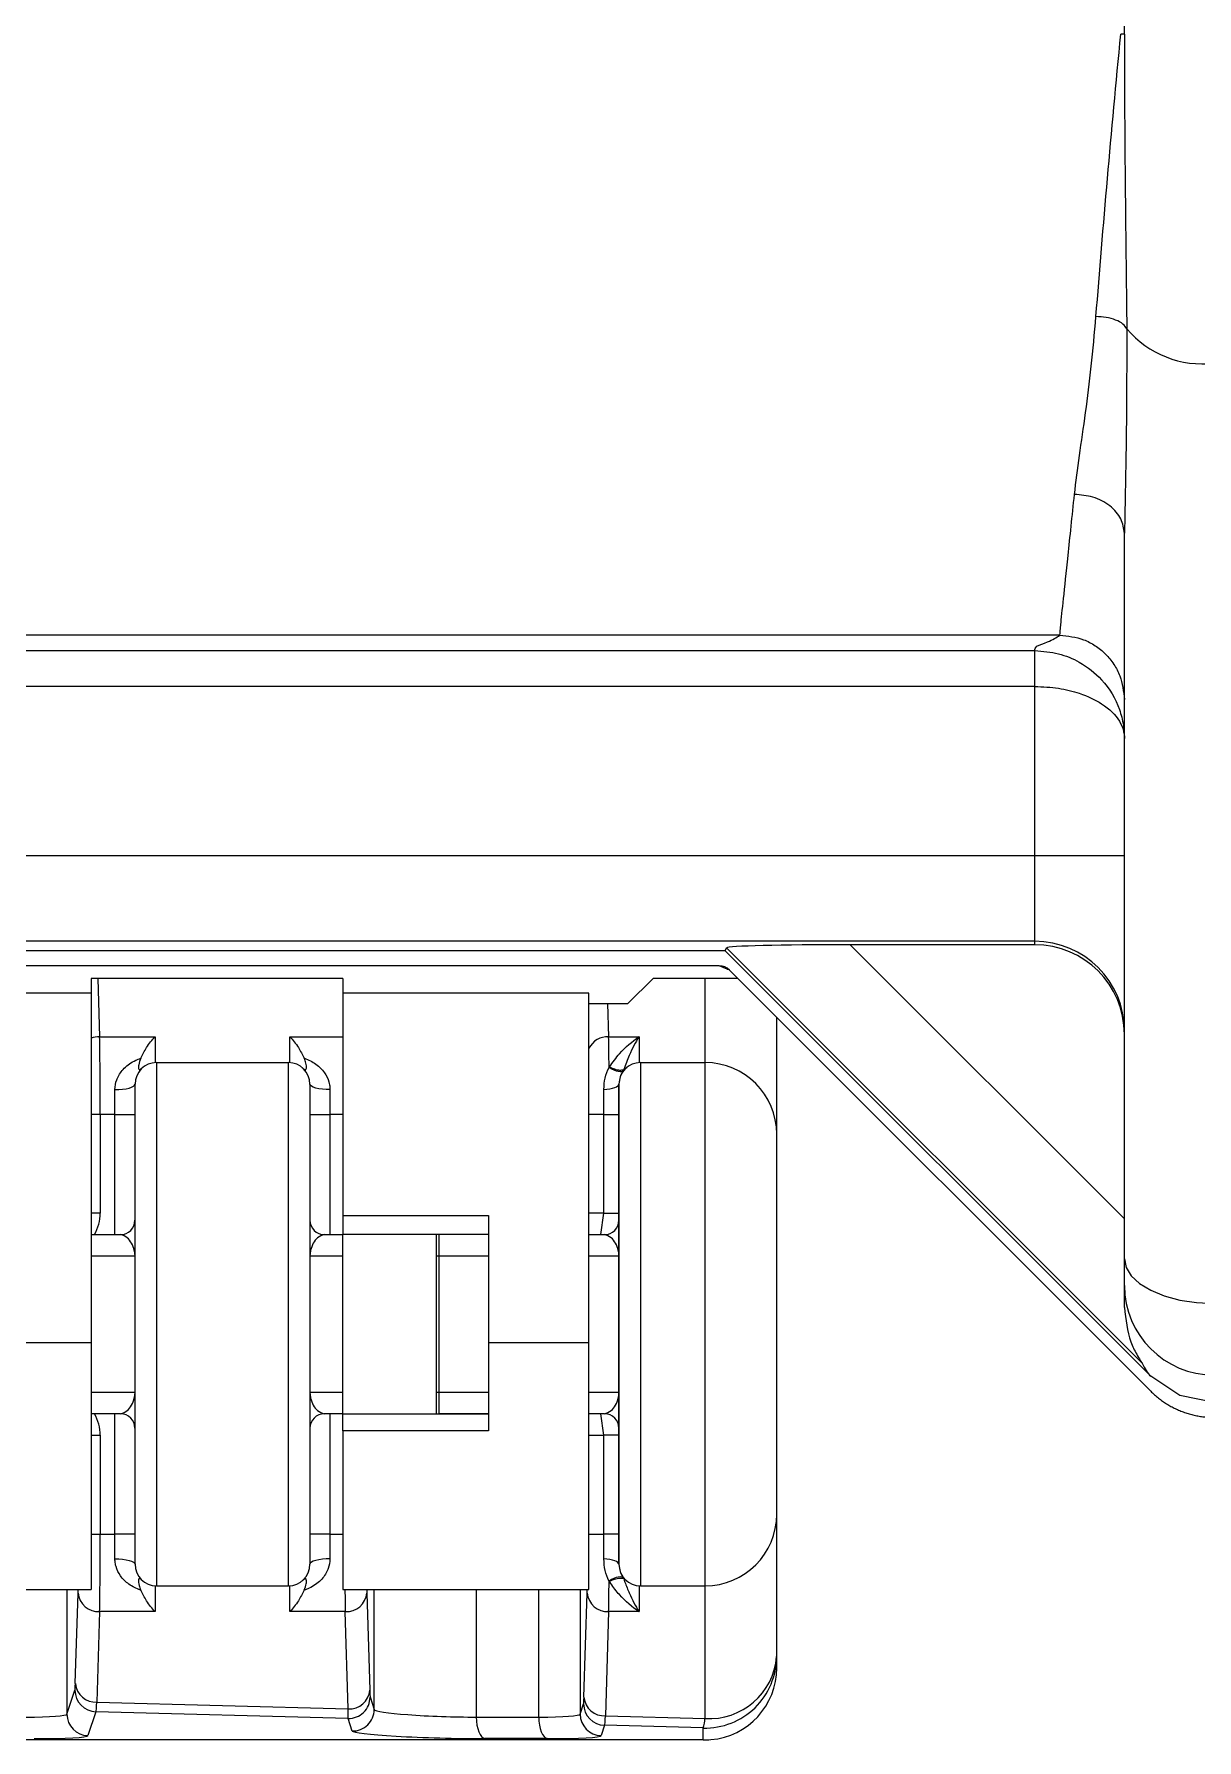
# Model space of a CAD drawing. Header units: millimetres. Extents: x 12 to 854, y 4 to 555.
# Drawn here: x 233.41 to 247.14, y 369.16 to 389.31 of the extents above; entities that cross this region are included whole.
import ezdxf

# ---------------------------------------------------------------- set-up
doc = ezdxf.new("R2010")
doc.units = ezdxf.units.MM

msp = doc.modelspace()

# ---------------------------------------------------------------- linework, layer by layer
at = {"color": 7, "linetype": 'Continuous', "lineweight": 25}
for p, q in [((246.287, 389.31), (246.287, 389.743)), ((246.287, 374.846), (246.287, 383.415)), ((245.525, 382.212), (156.625, 382.212)), ((224.823, 382.029), (245.228, 382.029)), ((245.228, 381.606), (245.228, 382.029)), ((245.228, 381.606), (224.824, 381.606)), ((245.228, 379.61), (245.228, 381.606)), ((224.189, 379.61), (245.228, 379.61)), ((245.228, 379.61), (246.286, 379.61)), ((245.228, 378.595), (245.228, 379.61)), ((245.228, 378.595), (156.921, 378.595)), ((241.573, 378.481), (160.576, 378.481)), ((241.573, 378.481), (241.589, 378.52)), ((241.573, 378.481), (246.597, 373.457)), ((246.496, 373.612), (241.589, 378.52)), ((245.228, 378.555), (243.049, 378.555)), ((243.049, 378.555), (246.287, 375.317)), ((245.228, 378.555), (245.228, 378.595)), ((241.502, 378.305), (220.125, 378.305)), ((241.595, 378.266), (241.502, 378.305)), ((241.611, 378.266), (241.595, 378.266)), ((241.623, 378.255), (246.593, 373.284)), ((237.058, 378.157), (234.086, 378.157)), ((234.086, 378.157), (234.086, 377.981)), ((237.058, 378.157), (237.058, 377.981)), ((240.72, 378.157), (240.424, 377.862)), ((241.721, 378.157), (240.72, 378.157)), ((234.086, 377.981), (231.182, 377.981)), ((234.086, 377.981), (234.086, 373.853)), ((239.962, 377.981), (237.058, 377.981)), ((237.058, 377.981), (237.058, 375.356)), ((239.962, 373.853), (239.962, 377.981)), ((239.962, 377.862), (240.424, 377.862)), ((242.18, 377.698), (242.18, 376.315)), ((234.185, 377.468), (234.84, 377.468)), ((234.84, 377.468), (234.84, 377.162)), ((236.431, 377.162), (236.431, 377.468)), ((240.196, 377.468), (240.555, 377.468)), ((240.555, 377.468), (240.555, 377.162)), ((234.857, 377.162), (234.857, 370.981)), ((234.857, 377.162), (236.414, 377.162)), ((236.414, 370.981), (236.414, 377.162)), ((240.201, 377.106), (240.207, 377.111)), ((240.415, 377.108), (240.38, 377.075)), ((240.572, 377.162), (241.334, 377.162)), ((241.334, 370.981), (241.334, 377.162)), ((234.365, 376.551), (234.365, 376.843)), ((234.603, 371.235), (234.603, 376.908)), ((236.668, 376.908), (236.668, 371.235)), ((236.905, 376.843), (236.905, 376.551)), ((234.192, 376.551), (234.192, 375.384)), ((234.365, 376.551), (234.192, 376.551)), ((234.365, 375.13), (234.365, 376.551)), ((234.365, 376.551), (234.603, 376.551)), ((236.668, 376.551), (236.905, 376.551)), ((236.905, 376.551), (236.905, 375.13)), ((240.14, 376.551), (240.318, 376.551)), ((240.14, 375.384), (240.14, 376.551)), ((240.318, 376.551), (240.318, 375.384)), ((242.18, 376.315), (242.18, 371.828)), ((237.058, 375.356), (238.777, 375.356)), ((237.058, 375.356), (237.058, 375.13)), ((238.777, 375.356), (238.777, 373.853)), ((240.103, 375.13), (240.14, 375.384)), ((240.14, 375.384), (240.318, 375.384)), ((240.318, 375.384), (240.318, 375.299)), ((234.086, 375.13), (234.433, 375.13)), ((236.838, 375.13), (237.058, 375.13)), ((238.159, 375.13), (237.058, 375.13)), ((237.058, 373.013), (237.058, 375.13)), ((238.777, 375.13), (238.159, 375.13)), ((238.159, 375.13), (238.159, 373.013)), ((238.192, 375.13), (238.192, 374.876)), ((239.962, 375.13), (240.148, 375.13)), ((238.192, 374.876), (238.192, 373.267)), ((240.318, 374.876), (240.318, 373.267)), ((246.287, 374.529), (246.287, 374.846)), ((246.287, 374.27), (246.287, 374.529)), ((234.086, 373.853), (232.901, 373.853)), ((234.086, 373.853), (234.086, 370.939)), ((239.962, 373.853), (238.777, 373.853)), ((238.777, 373.853), (238.777, 372.813)), ((239.962, 370.939), (239.962, 373.853)), ((246.94, 373.228), (246.597, 373.457)), ((238.192, 373.267), (238.192, 373.013)), ((246.593, 373.284), (246.597, 373.281)), ((247.345, 373.147), (246.94, 373.228)), ((234.433, 373.013), (234.086, 373.013)), ((234.365, 371.592), (234.365, 373.013)), ((237.058, 373.013), (236.838, 373.013)), ((236.905, 373.013), (236.905, 371.592)), ((237.058, 373.013), (238.159, 373.013)), ((237.058, 372.813), (237.058, 373.013)), ((238.159, 373.013), (238.159, 373.012)), ((238.159, 373.012), (238.777, 373.012)), ((238.777, 373.013), (238.192, 373.013)), ((240.148, 373.013), (239.962, 373.013)), ((240.14, 372.759), (240.103, 373.013)), ((238.777, 372.813), (237.058, 372.813)), ((237.058, 372.813), (237.058, 370.939)), ((240.318, 372.844), (240.318, 372.759)), ((234.192, 372.759), (234.192, 371.592)), ((240.318, 372.759), (240.14, 372.759)), ((240.14, 371.592), (240.14, 372.759)), ((240.318, 372.759), (240.318, 371.592)), ((242.18, 371.828), (242.18, 370.147)), ((234.192, 371.592), (234.365, 371.592)), ((234.603, 371.592), (234.365, 371.592)), ((234.365, 371.301), (234.365, 371.592)), ((236.905, 371.592), (236.668, 371.592)), ((236.905, 371.592), (236.905, 371.301)), ((240.318, 371.592), (240.14, 371.592)), ((240.207, 371.032), (240.201, 371.037)), ((240.38, 371.069), (240.415, 371.036)), ((231.182, 370.939), (234.086, 370.939)), ((233.898, 369.827), (233.931, 370.896)), ((234.84, 370.982), (234.84, 370.676)), ((234.857, 370.981), (236.414, 370.981)), ((236.431, 370.676), (236.431, 370.982)), ((237.058, 370.939), (239.962, 370.939)), ((237.34, 370.896), (237.375, 369.747)), ((239.905, 369.665), (239.942, 370.896)), ((240.555, 370.982), (240.555, 370.676)), ((240.572, 370.981), (241.334, 370.981)), ((241.334, 369.414), (241.334, 370.981)), ((234.185, 370.676), (234.152, 369.607)), ((234.84, 370.676), (234.185, 370.676)), ((237.086, 370.676), (236.431, 370.676)), ((237.121, 369.527), (237.086, 370.676)), ((240.196, 370.676), (240.159, 369.445)), ((240.555, 370.676), (240.196, 370.676)), ((242.18, 370.147), (242.18, 370.012)), ((233.799, 369.466), (233.894, 369.748)), ((234.152, 369.607), (237.121, 369.527)), ((237.38, 369.668), (237.428, 369.52)), ((239.86, 369.466), (239.9, 369.586)), ((234.142, 369.494), (234.047, 369.212)), ((237.119, 369.414), (234.142, 369.494)), ((237.168, 369.266), (237.119, 369.414)), ((238.633, 369.43), (239.371, 369.43)), ((240.159, 369.445), (241.334, 369.414)), ((239.472, 369.177), (238.734, 369.177)), ((240.148, 369.333), (240.108, 369.212)), ((241.313, 369.302), (240.148, 369.333)), ((241.313, 369.161), (241.313, 369.302)), ((241.313, 369.161), (224.036, 369.161))]:
    msp.add_line(p, q, dxfattribs=at)
at = {"color": 8, "linetype": 'Continuous', "lineweight": 25}
for p, q in [((234.164, 378.157), (234.185, 377.468)), ((241.334, 377.162), (241.334, 378.157)), ((240.184, 377.862), (240.196, 377.468)), ((236.431, 377.468), (237.058, 377.468)), ((234.192, 376.551), (234.086, 376.551)), ((237.058, 376.551), (236.905, 376.551)), ((240.14, 376.551), (239.962, 376.551)), ((234.192, 375.384), (234.086, 375.384)), ((240.14, 375.384), (239.962, 375.384)), ((234.603, 374.876), (234.086, 374.876)), ((237.058, 374.876), (236.668, 374.876)), ((238.192, 374.876), (238.159, 374.876)), ((238.777, 374.876), (238.192, 374.876)), ((240.318, 374.876), (239.962, 374.876)), ((234.086, 373.267), (234.603, 373.267)), ((236.668, 373.267), (237.058, 373.267)), ((238.159, 373.267), (238.192, 373.267)), ((238.192, 373.267), (238.777, 373.267)), ((239.962, 373.267), (240.318, 373.267)), ((234.086, 372.759), (234.192, 372.759)), ((239.962, 372.759), (240.14, 372.759)), ((234.086, 371.592), (234.192, 371.592)), ((236.905, 371.592), (237.058, 371.592)), ((239.962, 371.592), (240.14, 371.592)), ((233.799, 370.939), (233.799, 369.466)), ((237.428, 369.52), (237.428, 370.939)), ((238.633, 370.939), (238.633, 369.43)), ((239.371, 369.43), (239.371, 370.939)), ((239.86, 370.939), (239.86, 369.466))]:
    msp.add_line(p, q, dxfattribs=at)
at = {"color": 7, "linetype": 'Continuous', "lineweight": 25, "flags": 128}
for points in [[(240.201, 377.106), (240.23, 377.089), (240.258, 377.076), (240.285, 377.066), (240.31, 377.06), (240.333, 377.057), (240.352, 377.059), (240.368, 377.065), (240.38, 377.075)], [(240.572, 377.162), (240.572, 377.103), (240.572, 376.927), (240.572, 376.641), (240.572, 376.257), (240.572, 375.789), (240.572, 375.254), (240.572, 374.675), (240.572, 374.072), (240.572, 373.469), (240.572, 372.889), (240.572, 372.355), (240.572, 371.887), (240.572, 371.502), (240.572, 371.217), (240.572, 371.041), (240.572, 370.981)], [(234.365, 376.843), (234.412, 376.844), (234.456, 376.848), (234.497, 376.854), (234.533, 376.862), (234.563, 376.872), (234.584, 376.883), (234.598, 376.895), (234.603, 376.908)], [(236.905, 376.843), (236.859, 376.844), (236.815, 376.848), (236.774, 376.854), (236.738, 376.862), (236.708, 376.872), (236.686, 376.883), (236.673, 376.895), (236.668, 376.908)], [(240.139, 376.844), (240.176, 376.848), (240.211, 376.853), (240.241, 376.86), (240.268, 376.868), (240.289, 376.877), (240.305, 376.887), (240.314, 376.897), (240.318, 376.908)], [(240.318, 371.235), (240.318, 371.297), (240.318, 371.481), (240.318, 371.777), (240.318, 372.174), (240.318, 372.654), (240.318, 373.195), (240.318, 373.775), (240.318, 374.368), (240.318, 374.948), (240.318, 375.49), (240.318, 375.97), (240.318, 376.366), (240.318, 376.663), (240.318, 376.846), (240.318, 376.908)], [(240.318, 375.13), (240.318, 375.114), (240.318, 374.988), (240.318, 374.752), (240.318, 374.434), (240.318, 374.072), (240.318, 373.71), (240.318, 373.391), (240.318, 373.155), (240.318, 373.029), (240.318, 373.013)], [(246.287, 374.846), (246.307, 374.743), (246.367, 374.643), (246.465, 374.552), (246.597, 374.472), (246.757, 374.406), (246.94, 374.357), (247.138, 374.327), (247.345, 374.317)], [(234.365, 371.301), (234.412, 371.3), (234.456, 371.296), (234.497, 371.29), (234.533, 371.282), (234.563, 371.272), (234.584, 371.26), (234.598, 371.248), (234.603, 371.235)], [(236.905, 371.301), (236.859, 371.3), (236.815, 371.296), (236.774, 371.29), (236.738, 371.282), (236.708, 371.272), (236.686, 371.26), (236.673, 371.248), (236.668, 371.235)], [(240.318, 371.235), (240.314, 371.246), (240.305, 371.257), (240.289, 371.267), (240.268, 371.276), (240.241, 371.284), (240.211, 371.291), (240.176, 371.296), (240.139, 371.299)], [(240.38, 371.069), (240.368, 371.078), (240.352, 371.084), (240.333, 371.086), (240.31, 371.084), (240.285, 371.078), (240.258, 371.068), (240.23, 371.054), (240.201, 371.037)], [(238.633, 369.43), (238.635, 369.382), (238.64, 369.336), (238.65, 369.294), (238.662, 369.256), (238.677, 369.224), (238.695, 369.2), (238.714, 369.184), (238.734, 369.177)], [(239.371, 369.43), (239.373, 369.382), (239.379, 369.336), (239.388, 369.294), (239.4, 369.256), (239.416, 369.224), (239.433, 369.2), (239.452, 369.184), (239.472, 369.177)]]:
    msp.add_lwpolyline(points, dxfattribs=at)
at = {"color": 7, "linetype": 'Continuous', "lineweight": 25}
for centre, radius, start, end in [((247.207, 386.582), 1.165, 220.1029, 276.806), ((245.229, 377.537), 1.058, 0.0175, 90.0175), ((234.857, 376.908), 0.254, 90, 180), ((236.414, 376.908), 0.254, 0, 90), ((240.572, 376.908), 0.254, 90, 180), ((241.334, 376.315), 0.847, 0, 90), ((234.433, 375.299), 0.169, 270, 0), ((236.838, 375.299), 0.169, 180, 270), ((240.148, 375.299), 0.169, 270, 0), ((247.345, 374.529), 1.058, 180.0175, 270.0175), ((234.433, 372.844), 0.169, 0, 90), ((236.838, 372.844), 0.169, 90, 180), ((240.148, 372.844), 0.169, 0, 90), ((241.334, 371.828), 0.847, 270, 0), ((234.857, 371.235), 0.254, 180, 270), ((236.414, 371.235), 0.254, 270, 0), ((240.572, 371.235), 0.254, 180, 270), ((234.171, 370.917), 0.241, 184.9804, 273.2242), ((237.1, 370.917), 0.241, 266.7758, 355.0196), ((240.182, 370.917), 0.241, 184.9804, 273.2242), ((241.334, 370.147), 0.846, 268.5636, 359.9594), ((241.386, 370.208), 0.796, 266.1887, 355.5981), ((234.139, 369.848), 0.241, 184.9804, 273.2242), ((234.148, 369.748), 0.254, 180.0943, 268.577), ((237.125, 369.668), 0.254, 268.6298, 359.9017), ((237.135, 369.768), 0.241, 266.7758, 355.0196), ((240.154, 369.587), 0.254, 180.0943, 268.577), ((240.145, 369.686), 0.241, 184.9804, 273.2242), ((234.053, 369.466), 0.254, 180.0943, 268.577), ((237.174, 369.52), 0.254, 268.6298, 359.9017), ((240.114, 369.466), 0.254, 180.0943, 268.577), ((240.958, 369.425), 0.376, 340.8333, 358.2645)]:
    msp.add_arc(centre, radius, start, end, dxfattribs=at)
at = {"color": 8, "linetype": 'Continuous', "lineweight": 25}
for centre, radius, start, end in [((234.186, 377.18), 0.288, 90.3218, 110.3802), ((240.187, 377.214), 0.254, 87.969, 152.5119)]:
    msp.add_arc(centre, radius, start, end, dxfattribs=at)
at = {"color": 7, "linetype": 'Continuous', "lineweight": 25}
for centre, major_axis, ratio, start_param, end_param in [((243.086, 378.518), (1.497, -0.001), 0.024678, 1.595499, 3.131389), ((245.228, 377.496), (0, 1.059), 0.999391, 4.712389, 6.283185), ((241.503, 378.136), (0.157, -0.065), 0.995862, 1.176629, 1.964963), ((243.329, 378.268), (1.737, -0.001), 0.024678, 3.201202, 3.304881), ((234.178, 376.551), (0, 1.058), 0.013266, 4.712389, 5.759587), ((240.189, 376.551), (0, 1.058), 0.013266, 5.264366, 5.759587), ((233.684, 375.384), (0.508, 0), 0.999848, 5.759587, 6.283185), ((247.345, 377.821), (0.634, 4.426), 0.191437, 2.853515, 2.999121), ((233.684, 372.759), (-0.508, 0), 0.999848, 3.141593, 3.665191), ((234.178, 371.592), (0, 1.058), 0.013266, 3.665191, 4.712389), ((240.189, 371.592), (0, 1.058), 0.013266, 3.665191, 4.160412), ((241.334, 370.012), (0, 0.851), 0.995412, 3.222655, 4.712389), ((233.893, 370.34), (0, 0.593), 0.017453, 3.19354, 3.665348), ((234.147, 370.34), (0.007, 0.847), 0.026168, 3.193517, 3.665324), ((237.38, 370.26), (0, 0.593), 0.017482, 2.616898, 3.088705), ((239.9, 370.179), (0, 0.593), 0.017453, 3.19354, 3.665348), ((232.953, 369.494), (0.847, -0.027), 0.068081, 5.150895, 6.267906), ((237.126, 370.26), (0.007, 0.847), 0.001704, 3.193977, 3.665785), ((238.275, 369.494), (0.847, -0.027), 0.068081, 3.16122, 5.150895), ((239.013, 369.494), (0.847, -0.027), 0.068081, 5.150895, 6.267906), ((240.154, 370.179), (0.007, 0.847), 0.026168, 3.193517, 3.665324), ((232.946, 369.24), (1.101, -0.027), 0.052392, 5.150006, 6.267016), ((238.269, 369.24), (1.101, -0.027), 0.052392, 3.16033, 5.150006), ((239.007, 369.24), (1.101, -0.027), 0.052392, 5.150006, 6.267016), ((241.334, 369.815), (0.846, 0.04), 0.771805, 4.651953, 4.757422)]:
    msp.add_ellipse(centre, major_axis=major_axis, ratio=ratio, start_param=start_param, end_param=end_param, dxfattribs=at)
at = {"color": 8, "linetype": 'Continuous', "lineweight": 25}
for centre, major_axis, ratio, start_param, end_param in [((233.924, 371.592), (0, 0.804), 0.017455, 3.665191, 3.764299), ((237.093, 371.592), (0, 1.058), 0.013266, 2.236166, 2.617994), ((237.347, 371.592), (0, 0.804), 0.017455, 2.518886, 2.617994), ((239.935, 371.592), (0, 0.804), 0.017455, 3.665191, 3.764299)]:
    msp.add_ellipse(centre, major_axis=major_axis, ratio=ratio, start_param=start_param, end_param=end_param, dxfattribs=at)
at = {"color": 7, "linetype": 'Continuous', "lineweight": 25}
for points, knots in [([(245.951, 385.975), (245.994, 386.51), (246.079, 387.565), (246.189, 388.735), (246.244, 389.312)], [0, 0, 0, 0, 0.50646, 1, 1, 1, 1]), ([(246.287, 389.31), (246.286, 389.31), (246.285, 389.311), (246.28, 389.311), (246.274, 389.312), (246.268, 389.312), (246.258, 389.312), (246.249, 389.312), (246.244, 389.312)], [0, 0, 0, 0, 0.2394691, 0.3683735, 0.5000107, 0.6316463, 0.7605462, 1, 1, 1, 1]), ([(246.287, 389.31), (246.287, 389.038), (246.288, 388.474), (246.295, 387.609), (246.304, 386.709), (246.312, 386.129), (246.315, 385.831)], [0, 0, 0, 0, 0.226475, 0.468599, 0.726434, 1, 1, 1, 1]), ([(245.697, 383.874), (245.715, 384.025), (245.752, 384.325), (245.83, 384.835), (245.898, 385.381), (245.933, 385.777), (245.951, 385.975)], [0, 0, 0, 0, 0.249854, 0.500147, 0.750272, 1, 1, 1, 1]), ([(246.315, 385.831), (246.302, 385.85), (246.275, 385.89), (246.187, 385.937), (246.075, 385.969), (245.992, 385.973), (245.951, 385.975)], [0, 0, 0, 0, 0.242887, 0.5, 0.757113, 1, 1, 1, 1]), ([(246.315, 385.831), (246.314, 385.403), (246.312, 384.546), (246.295, 383.792), (246.287, 383.415)], [0, 0, 0, 0, 0.499794, 1, 1, 1, 1]), ([(245.525, 382.212), (245.527, 382.241), (245.531, 382.302), (245.566, 382.624), (245.619, 383.124), (245.67, 383.621), (245.697, 383.874)], [0, 0, 0, 0, 0.2333053, 0.4776969, 0.7332423, 1, 1, 1, 1]), ([(246.287, 383.415), (246.279, 383.473), (246.267, 383.562), (246.193, 383.669), (246.117, 383.742), (246.023, 383.802), (245.885, 383.859), (245.771, 383.868), (245.697, 383.874)], [0, 0, 0, 0, 0.239455, 0.368358, 0.499997, 0.631637, 0.760541, 1, 1, 1, 1]), ([(245.228, 382.029), (245.228, 382.046), (245.228, 382.08), (245.418, 382.141), (245.484, 382.185), (245.525, 382.212)], [0, 0, 0, 0, 0.279509, 0.559944, 1, 1, 1, 1]), ([(245.525, 382.212), (245.62, 382.202), (245.768, 382.186), (245.945, 382.091), (246.067, 381.993), (246.166, 381.871), (246.261, 381.693), (246.276, 381.546), (246.287, 381.45)], [0, 0, 0, 0, 0.239457, 0.368361, 0.5, 0.631639, 0.760543, 1, 1, 1, 1]), ([(245.228, 382.029), (245.323, 382.022), (245.509, 382.007), (245.787, 381.889), (246.057, 381.674), (246.217, 381.402), (246.265, 381.209), (246.279, 381.118), (246.283, 381.085), (246.285, 381.043), (246.286, 381.023), (246.286, 381.007), (246.287, 381), (246.287, 380.996), (246.287, 380.994), (246.287, 380.993)], [0, 0, 0, 0, 0.15841, 0.310704, 0.511747, 0.771185, 0.898347, 0.900002, 0.953955, 0.96393, 0.983273, 0.992237, 0.995845, 0.997883, 1, 1, 1, 1]), ([(245.228, 381.606), (245.323, 381.602), (245.509, 381.593), (245.787, 381.523), (246.057, 381.396), (246.217, 381.235), (246.265, 381.121), (246.279, 381.067), (246.283, 381.047), (246.285, 381.022), (246.286, 381.011), (246.286, 381.001), (246.287, 380.997), (246.287, 380.995), (246.287, 380.993), (246.287, 380.993)], [0, 0, 0, 0, 0.15841, 0.310705, 0.511747, 0.771185, 0.898601, 0.900002, 0.953975, 0.96393, 0.983274, 0.992237, 0.995845, 0.997835, 1, 1, 1, 1]), ([(234.67, 377.214), (234.692, 377.257), (234.743, 377.356), (234.805, 377.431), (234.839, 377.467), (234.84, 377.468)], [0, 0, 0, 0, 0.43547, 0.991205, 1, 1, 1, 1]), ([(236.431, 377.468), (236.432, 377.467), (236.466, 377.431), (236.528, 377.356), (236.579, 377.257), (236.601, 377.214)], [0, 0, 0, 0, 0.008795, 0.56453, 1, 1, 1, 1]), ([(240.207, 377.111), (240.245, 377.165), (240.349, 377.311), (240.475, 377.414), (240.554, 377.467), (240.555, 377.468)], [0, 0, 0, 0, 0.365419, 0.993966, 1, 1, 1, 1]), ([(240.555, 377.468), (240.554, 377.467), (240.515, 377.402), (240.449, 377.284), (240.396, 377.137), (240.375, 377.079)], [0, 0, 0, 0, 0.006284, 0.611118, 1, 1, 1, 1]), ([(234.365, 376.843), (234.369, 376.883), (234.374, 376.93), (234.41, 377.016), (234.474, 377.106), (234.576, 377.179), (234.65, 377.206), (234.67, 377.214)], [0, 0, 0, 0, 0.229379, 0.271484, 0.55263, 0.879318, 1, 1, 1, 1]), ([(234.67, 377.214), (234.66, 377.187), (234.644, 377.14), (234.643, 377.097), (234.648, 377.08), (234.655, 377.077), (234.663, 377.08), (234.674, 377.088), (234.687, 377.098), (234.696, 377.105), (234.7, 377.108)], [0, 0, 0, 0, 0.3454013, 0.6094369, 0.7414715, 0.7928571, 0.8447926, 0.8899534, 0.9521435, 1, 1, 1, 1]), ([(236.571, 377.108), (236.576, 377.104), (236.587, 377.095), (236.6, 377.085), (236.61, 377.079), (236.617, 377.077), (236.624, 377.082), (236.629, 377.105), (236.625, 377.15), (236.609, 377.194), (236.601, 377.214)], [0, 0, 0, 0, 0.062755, 0.126139, 0.168408, 0.210606, 0.279778, 0.423906, 0.746877, 1, 1, 1, 1]), ([(236.601, 377.214), (236.602, 377.214), (236.652, 377.197), (236.743, 377.151), (236.842, 377.054), (236.886, 376.963), (236.903, 376.893), (236.904, 376.862), (236.905, 376.843)], [0, 0, 0, 0, 0.003404, 0.298963, 0.581958, 0.820777, 0.888421, 1, 1, 1, 1]), ([(240.139, 376.844), (240.142, 376.891), (240.147, 376.984), (240.183, 377.065), (240.201, 377.106)], [0, 0, 0, 0, 0.4936, 1, 1, 1, 1]), ([(240.207, 377.111), (240.208, 377.111), (240.227, 377.101), (240.269, 377.084), (240.329, 377.07), (240.359, 377.076), (240.375, 377.079)], [0, 0, 0, 0, 0.015531, 0.295061, 0.64747, 1, 1, 1, 1]), ([(240.38, 377.075), (240.379, 377.074), (240.36, 377.052), (240.327, 377.001), (240.321, 376.938), (240.318, 376.908)], [0, 0, 0, 0, 0.010689, 0.535232, 1, 1, 1, 1]), ([(240.375, 377.079), (240.377, 377.08), (240.382, 377.082), (240.394, 377.091), (240.405, 377.1), (240.413, 377.107), (240.415, 377.108)], [0, 0, 0, 0, 0.236071, 0.471516, 0.886456, 1, 1, 1, 1]), ([(240.14, 376.551), (240.14, 376.615), (240.14, 376.714), (240.139, 376.81), (240.139, 376.844)], [0, 0, 0, 0, 0.6434594, 1, 1, 1, 1]), ([(240.318, 376.908), (240.318, 376.866), (240.318, 376.75), (240.318, 376.629), (240.318, 376.551)], [0, 0, 0, 0, 0.356549, 1, 1, 1, 1]), ([(240.318, 375.299), (240.318, 375.284), (240.318, 375.236), (240.318, 375.014), (240.318, 374.877), (240.318, 374.876)], [0, 0, 0, 0, 0.319321, 0.996565, 1, 1, 1, 1]), ([(234.603, 374.876), (234.603, 374.877), (234.603, 374.879), (234.602, 374.903), (234.591, 374.981), (234.533, 375.095), (234.46, 375.12), (234.433, 375.13)], [0, 0, 0, 0, 0.003785, 0.024954, 0.203571, 0.701904, 1, 1, 1, 1]), ([(236.838, 375.13), (236.811, 375.12), (236.738, 375.095), (236.679, 374.981), (236.669, 374.903), (236.668, 374.879), (236.668, 374.877), (236.668, 374.876)], [0, 0, 0, 0, 0.298096, 0.796429, 0.975046, 0.996215, 1, 1, 1, 1]), ([(240.318, 374.876), (240.318, 374.877), (240.318, 374.879), (240.317, 374.903), (240.306, 374.981), (240.248, 375.095), (240.175, 375.12), (240.148, 375.13)], [0, 0, 0, 0, 0.0037847, 0.024954, 0.2035712, 0.7019039, 1, 1, 1, 1]), ([(246.287, 374.27), (246.302, 374.128), (246.325, 373.924), (246.421, 373.733), (246.47, 373.652), (246.492, 373.619), (246.495, 373.614), (246.496, 373.612)], [0, 0, 0, 0, 0.528788, 0.756815, 0.89068, 0.97013, 1, 1, 1, 1]), ([(234.433, 373.013), (234.46, 373.023), (234.533, 373.049), (234.591, 373.163), (234.602, 373.241), (234.603, 373.264), (234.603, 373.267), (234.603, 373.267)], [0, 0, 0, 0, 0.298096, 0.796429, 0.975046, 0.996215, 1, 1, 1, 1]), ([(236.668, 373.267), (236.668, 373.267), (236.668, 373.264), (236.669, 373.241), (236.679, 373.163), (236.738, 373.049), (236.811, 373.023), (236.838, 373.013)], [0, 0, 0, 0, 0.003785, 0.024954, 0.203571, 0.701904, 1, 1, 1, 1]), ([(240.148, 373.013), (240.175, 373.023), (240.248, 373.049), (240.306, 373.163), (240.317, 373.241), (240.318, 373.264), (240.318, 373.267), (240.318, 373.267)], [0, 0, 0, 0, 0.298096, 0.796429, 0.975046, 0.996215, 1, 1, 1, 1]), ([(240.318, 373.267), (240.318, 373.267), (240.318, 373.13), (240.318, 372.908), (240.318, 372.86), (240.318, 372.844)], [0, 0, 0, 0, 0.003435, 0.680679, 1, 1, 1, 1]), ([(246.597, 373.281), (246.612, 373.267), (246.641, 373.238), (246.688, 373.199), (246.736, 373.163), (246.785, 373.131), (246.836, 373.101), (246.887, 373.074), (246.923, 373.059), (246.94, 373.052)], [0, 0, 0, 0, 0.148233, 0.294674, 0.439322, 0.582178, 0.723243, 0.862517, 1, 1, 1, 1]), ([(246.94, 373.052), (246.959, 373.044), (246.996, 373.03), (247.053, 373.012), (247.111, 372.997), (247.169, 372.985), (247.227, 372.977), (247.286, 372.972), (247.325, 372.971), (247.345, 372.971)], [0, 0, 0, 0, 0.14446, 0.288385, 0.431776, 0.574632, 0.716954, 0.858743, 1, 1, 1, 1]), ([(240.139, 371.299), (240.139, 371.333), (240.14, 371.429), (240.14, 371.529), (240.14, 371.592)], [0, 0, 0, 0, 0.356541, 1, 1, 1, 1]), ([(240.318, 371.592), (240.318, 371.515), (240.318, 371.394), (240.318, 371.277), (240.318, 371.235)], [0, 0, 0, 0, 0.643451, 1, 1, 1, 1]), ([(234.67, 370.93), (234.669, 370.93), (234.619, 370.947), (234.528, 370.993), (234.429, 371.09), (234.385, 371.18), (234.368, 371.25), (234.366, 371.281), (234.365, 371.301)], [0, 0, 0, 0, 0.0034039, 0.2989632, 0.5819581, 0.8207766, 0.8884215, 1, 1, 1, 1]), ([(236.905, 371.301), (236.901, 371.261), (236.897, 371.214), (236.861, 371.127), (236.797, 371.037), (236.695, 370.965), (236.621, 370.937), (236.601, 370.93)], [0, 0, 0, 0, 0.2293793, 0.2714838, 0.5526295, 0.8793181, 1, 1, 1, 1]), ([(240.201, 371.037), (240.201, 371.038), (240.18, 371.076), (240.148, 371.161), (240.142, 371.253), (240.139, 371.299)], [0, 0, 0, 0, 0.0092837, 0.5064483, 1, 1, 1, 1]), ([(240.318, 371.235), (240.321, 371.206), (240.327, 371.143), (240.36, 371.091), (240.379, 371.069), (240.38, 371.069)], [0, 0, 0, 0, 0.464768, 0.989311, 1, 1, 1, 1]), ([(234.7, 371.036), (234.695, 371.04), (234.684, 371.048), (234.671, 371.059), (234.661, 371.064), (234.654, 371.066), (234.647, 371.062), (234.642, 371.039), (234.646, 370.994), (234.662, 370.949), (234.67, 370.93)], [0, 0, 0, 0, 0.062755, 0.126139, 0.168408, 0.210606, 0.279778, 0.423906, 0.746877, 1, 1, 1, 1]), ([(236.601, 370.93), (236.611, 370.956), (236.627, 371.003), (236.628, 371.046), (236.623, 371.063), (236.616, 371.066), (236.608, 371.064), (236.597, 371.056), (236.584, 371.046), (236.575, 371.039), (236.571, 371.036)], [0, 0, 0, 0, 0.345401, 0.609437, 0.741471, 0.792857, 0.844793, 0.889953, 0.952144, 1, 1, 1, 1]), ([(240.375, 371.064), (240.359, 371.067), (240.329, 371.073), (240.269, 371.06), (240.227, 371.042), (240.208, 371.033), (240.207, 371.032)], [0, 0, 0, 0, 0.352319, 0.704517, 0.984469, 1, 1, 1, 1]), ([(240.555, 370.676), (240.554, 370.676), (240.475, 370.729), (240.357, 370.83), (240.247, 370.968), (240.211, 371.025), (240.207, 371.032)], [0, 0, 0, 0, 0.006033, 0.634461, 0.951687, 1, 1, 1, 1]), ([(240.415, 371.036), (240.409, 371.04), (240.399, 371.048), (240.385, 371.059), (240.378, 371.063), (240.375, 371.064), (240.375, 371.064)], [0, 0, 0, 0, 0.358493, 0.720976, 0.954569, 1, 1, 1, 1]), ([(240.375, 371.064), (240.379, 371.051), (240.399, 370.992), (240.456, 370.852), (240.515, 370.742), (240.554, 370.677), (240.555, 370.676)], [0, 0, 0, 0, 0.085512, 0.388962, 0.993717, 1, 1, 1, 1]), ([(234.84, 370.676), (234.839, 370.676), (234.805, 370.713), (234.743, 370.788), (234.692, 370.886), (234.67, 370.93)], [0, 0, 0, 0, 0.008795, 0.56453, 1, 1, 1, 1]), ([(236.601, 370.93), (236.579, 370.886), (236.528, 370.788), (236.466, 370.713), (236.432, 370.676), (236.431, 370.676)], [0, 0, 0, 0, 0.43547, 0.991205, 1, 1, 1, 1])]:
    msp.add_open_spline(points, degree=3, knots=knots, dxfattribs=at)

doc.saveas('drawing.dxf')
